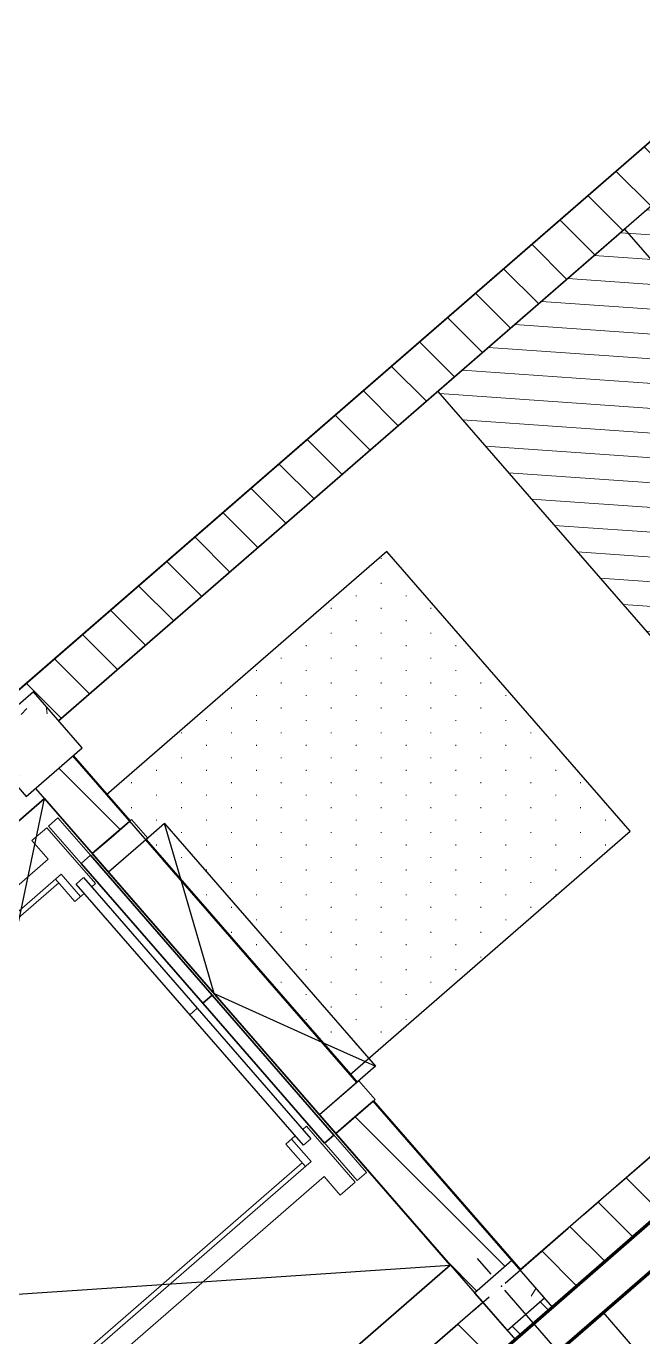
# Model space of a CAD drawing. Header units: millimetres. Extents: x -25371 to 2282244, y -90657 to 147824.
# Drawn here: x 2094679 to 2097171, y 14682 to 19983 of the extents above; entities that cross this region are included whole.
import ezdxf
from ezdxf.enums import TextEntityAlignment as Align

# ---------------------------------------------------------------- set-up
doc = ezdxf.new("R2010")
doc.units = ezdxf.units.MM
doc.linetypes.add('CENTER', pattern=[50.800000000000004, 31.75, -6.35, 6.35, -6.35])
doc.linetypes.add('TA_GL_000.90000', pattern=[2.475, 0.9, -0.225, 0.225, -0.225, 0.9])
for name, color, linetype in [('000 - 0_SYM_DWG_GRIDLINE_MAIN_COLOR_251', 7, 'Continuous'), ('000 - 0_SYM_DWG_SLOPE-SYM_TEXT_COLOR_3', 7, 'Continuous'), ('000 - EXISTING_BUILDING_MAIN_COLOR_1', 7, 'Continuous'), ('000 - EXISTING_BUILDING_MAIN_COLOR_251', 7, 'Continuous'), ('000 - GRID', 7, 'CENTER')]:
    doc.layers.add(name, color=color, linetype=linetype)
doc.styles.add('Arial', font='arial.ttf', dxfattribs={"height": 299.9999999999999})
doc.styles.add('TA', font='', dxfattribs={"height": 4.5})
doc.styles.get('TA').set_extended_font_data('Cordia New')
pattern_1 = [(45, (-24258.21549769182, 8816.585454047003), (-106.0660171779821, 106.0660171779821), [])]
pattern_2 = [(189, (1756.883, -1212.422), (-508.1568357601271, 526.2112914364867), [76.2, -838.2]), (134, (1756.883, -1212.422), (-394.9857903304891, -669.2555941417291), [60.96, -670.56]), (239.451, (1714.537, -1168.571), (-903.1431916824583, -143.037147977798), [64.76, -712.36]), (185.184, (1623.572, -1365.779), (-708.0137765364578, 838.295694866425), [114.3, -1257.3]), (235.636, (1564.571, -1295.921), (-1365.987779526862, -123.9433453811558), [97.14, -1068.54]), (130.184, (1623.572, -1365.779), (-1365.990106338075, -123.9298039677927), [91.44, -1005.84]), (160, (1580.221, -1260.784), (-189.3316865027465, 706.5940881800708), [76.19999999999999, -838.1999999999999]), (105, (1580.221, -1260.784), (-669.9239067066636, -393.8512207368178), [60.96, -670.56]), (210.451, (1564.444, -1201.902), (-859.2526192064863, 312.7493993132413), [64.76, -712.36]), (176.5, (1756.883, -1212.422), (-231.2165680656688, -247.1525555399619), [33.528, -628.904, 33.528, -647.192, -673.1]), (176.5, (1756.883, -1212.422), (-231.2165680656688, -247.1525555399619), [-1343.152, 33.528, -639.572]), (146.5, (1756.883, -1212.422), (-464.6152967204333, -127.078109489336), [33.52799999999999, -354.5839999999999, 33.52799999999999, -613.6639999999999, -256.54]), (146.5, (1756.883, -1212.422), (-464.6152967204333, -127.078109489336), [-1035.304, 33.52799999999999, -223.012]), (106.5, (1927.877, -1361.064), (-394.2929835367988, 373.1167907340136), [33.528, -220.472, 33.528, -1810.512]), (106.5, (1927.877, -1361.064), (-394.2929835367988, 373.1167907340136), [-287.528, -758.952, 33.528, -1018.032]), (96.5, (2004.555, -1427.719), (-513.9040909321227, 311.9667727775323), [33.528, -296.672, 33.528, -492.76, -746.76]), (96.5, (2004.555, -1427.719), (-513.9040909321227, 311.9667727775323), [-856.488, 33.528, -713.232])]
pattern_3 = [(279, (1212.42, -1198.115), (-526.2112914364868, -508.1568357601271), [76.2, -838.2]), (224, (1212.42, -1198.115), (669.255594141729, -394.9857903304893), [60.96, -670.56]), (329.451, (1168.569, -1240.461), (143.0371479777979, -903.1431916824583), [64.76, -712.36]), (275.184, (1365.777, -1331.426), (-838.2956948664255, -708.0137765364575), [114.3, -1257.3]), (325.636, (1295.919, -1390.428), (123.9433453811554, -1365.987779526862), [97.14, -1068.54]), (220.184, (1365.777, -1331.426), (123.9298039677924, -1365.990106338075), [91.43999999999998, -1005.84]), (250, (1260.782, -1374.777), (-706.5940881800709, -189.3316865027467), [76.19999999999999, -838.1999999999999]), (195, (1260.782, -1374.777), (393.8512207368179, -669.9239067066635), [60.96, -670.56]), (300.451, (1201.9, -1390.555), (-312.7493993132414, -859.2526192064861), [64.76, -712.36]), (266.5, (1212.42, -1198.115), (247.1525555399619, -231.2165680656688), [33.528, -628.904, 33.528, -647.192, -673.1]), (266.5, (1212.42, -1198.115), (247.1525555399619, -231.2165680656688), [-1343.152, 33.528, -639.572]), (236.5, (1212.42, -1198.115), (127.0781094893361, -464.6152967204333), [33.528, -354.584, 33.528, -613.664, -256.54]), (236.5, (1212.42, -1198.115), (127.0781094893361, -464.6152967204333), [-1035.304, 33.528, -223.012]), (196.5, (1361.062, -1027.122), (-373.1167907340136, -394.2929835367988), [33.528, -220.472, 33.528, -1810.512]), (196.5, (1361.062, -1027.122), (-373.1167907340136, -394.2929835367988), [-287.528, -758.952, 33.528, -1018.032]), (186.5, (1427.718, -950.444), (-311.9667727775322, -513.9040909321228), [33.52799999999999, -296.672, 33.52799999999999, -492.7599999999999, -746.7599999999999]), (186.5, (1427.718, -950.444), (-311.9667727775322, -513.9040909321228), [-856.4879999999999, 33.52799999999999, -713.2319999999999])]

# ---------------------------------------------------------------- blocks, each defined once
blk = doc.blocks.new('ME_LIFT_CAR_STANDARD - S-2500Wx3300D-5440784-2505-01 EGRESS LEVEL PLAN')
at = {"layer": '000 - EXISTING_BUILDING_MAIN_COLOR_1', "color": 7, "lineweight": 9}
for p, q in [((-850.0000000000105, 2880.000000000029), (-850.0000000000105, 250.0000000000179)), ((-850.0000000000105, 2880.000000000029), (849.9999999999875, 2880.000000000029)), ((849.9999999999874, 2880.000000000029), (849.9999999999874, 250.0000000000179)), ((-770.000000000011, 2800.00000000003), (769.9999999999865, 2800.00000000003)), ((-770.000000000011, 2800.00000000003), (-770.000000000011, 250.0000000000179)), ((-750.0000000000091, 2800.00000000003), (-750.0000000000091, 280.0000000000176)), ((-750.0000000000091, 2780.000000000024), (749.9999999999883, 2780.000000000024)), ((749.9999999999883, 2800.00000000003), (749.9999999999883, 280.0000000000176)), ((769.9999999999865, 2800.00000000003), (769.9999999999865, 250.0000000000179)), ((-650.0000000000084, 280.0000000000179), (-770.000000000011, 280.0000000000179)), ((-650.0000000000084, 280.0000000000179), (-650.0000000000084, 230.0000000000179)), ((649.9999999999873, 280.0000000000179), (649.9999999999873, 230.0000000000179)), ((769.9999999999865, 280.0000000000179), (649.9999999999873, 280.0000000000179)), ((-850.0000000000105, 250.000000000018), (-950.0000000000117, 250.000000000018)), ((-950.0000000000117, 250.000000000018), (-950.0000000000117, 170.000000000018)), ((-650.0000000000084, 250.000000000018), (-770.000000000011, 250.000000000018)), ((-700.0000000000085, 230.0000000000179), (-700.0000000000085, 190.000000000018)), ((769.9999999999865, 250.000000000018), (649.9999999999873, 250.000000000018)), ((699.9999999999873, 230.0000000000179), (699.9999999999873, 190.000000000018)), ((949.9999999999906, 250.000000000018), (849.9999999999874, 250.000000000018)), ((949.9999999999906, 250.000000000018), (949.9999999999906, 170.000000000018)), ((-650.0000000000085, 170.000000000018), (-950.0000000000117, 170.000000000018)), ((-950.0000000000117, 110.0000000000178), (-950.0000000000117, 160.0000000000178)), ((-950.0000000000117, 160.0000000000178), (-650.0000000000084, 160.0000000000178)), ((-650.0000000000085, 190.000000000018), (-650.0000000000085, 170.000000000018)), ((649.9999999999873, 190.000000000018), (649.9999999999873, 170.000000000018)), ((949.9999999999906, 170.000000000018), (649.9999999999873, 170.000000000018)), ((649.9999999999873, 160.0000000000178), (949.9999999999906, 160.0000000000178)), ((949.9999999999906, 160.0000000000178), (949.9999999999906, 110.0000000000178)), ((-650.0000000000084, 110.0000000000178), (-950.0000000000117, 110.0000000000178)), ((949.9999999999906, 110.0000000000178), (649.9999999999873, 110.0000000000178)), ((-750.0000000000088, 100.000000000021), (-750.0000000000088, -110.0000000009663)), ((-650.0000000000125, 100.0000000000209), (-750.0000000000088, 100.0000000000209)), ((-650.0000000000125, -110.0000000009663), (-650.0000000000125, 100.000000000021)), ((649.9999999999868, 100.000000000021), (649.9999999999868, -100.0035112031185)), ((749.9999999999922, 100.0000000000209), (649.9999999999868, 100.0000000000209)), ((749.9999999999922, -100.0035112031185), (749.9999999999922, 100.000000000021)), ((649.9999999999868, -100.0035112031185), (649.9999999999868, -110.0000000009663)), ((749.9999999999922, -110.0000000009663), (749.9999999999922, -100.0035112031185)), ((-750.0000000000088, -110.0000000009663), (-650.0000000000125, -110.0000000009663)), ((649.9999999999868, -110.0000000009663), (749.9999999999922, -110.0000000009663))]:
    blk.add_line(p, q, dxfattribs=at)
at = {"layer": '000 - EXISTING_BUILDING_MAIN_COLOR_1', "color": 7}
for p, q in [((-700.0000000000085, 230.0000000000179), (699.9999999999872, 230.0000000000179)), ((-1.060228569250442e-11, 230.0000000000179), (-1.066706734307167e-11, 190.000000000018)), ((-8.256861860900244e-12, 160.0000000000192), (-750.0000000000082, 160.0000000000192)), ((-750.0000000000082, 160.0000000000192), (-750.0000000000082, 110.0000000000192)), ((-750.0000000000082, 110.0000000000192), (-750.0000000000082, 160.0000000000192)), ((-750.0000000000082, 160.0000000000192), (-8.256861860900244e-12, 160.0000000000192)), ((699.9999999999873, 190.000000000018), (-700.0000000000084, 190.000000000018)), ((-8.256861860900244e-12, 110.0000000000192), (-8.256861860900244e-12, 160.0000000000192)), ((-8.256861860900244e-12, 160.0000000000192), (-8.256861860900244e-12, 110.0000000000192)), ((749.9999999999917, 160.0000000000168), (-8.121503469737945e-12, 160.0000000000168)), ((-8.189182665319095e-12, 160.0000000000168), (-8.189182665319095e-12, 110.0000000000168)), ((-8.189182665319095e-12, 110.0000000000168), (-8.189182665319095e-12, 160.0000000000168)), ((-8.189182665319095e-12, 160.0000000000168), (749.9999999999917, 160.0000000000168)), ((749.9999999999917, 110.0000000000168), (749.9999999999917, 160.0000000000168)), ((749.9999999999917, 160.0000000000168), (749.9999999999917, 110.0000000000168)), ((-750.0000000000082, 110.0000000000192), (-8.256861860900244e-12, 110.0000000000192)), ((-8.256861860900244e-12, 110.0000000000192), (-750.0000000000082, 110.0000000000192)), ((-8.189182665319095e-12, 110.0000000000168), (749.9999999999917, 110.0000000000168)), ((749.9999999999917, 110.0000000000168), (-8.121503469737945e-12, 110.0000000000168)), ((-650.0000000000125, -199.9999999999789), (-650.0000000000125, 100.0000000000208)), ((649.9999999999868, 100.0000000000208), (-650.0000000000125, 100.0000000000208)), ((-1.367511603873715e-11, 100.0000000000208), (-433.3409409401557, -100.0035112031218)), ((-1.807426375151187e-11, 100.0000000000208), (433.3409409401245, -100.0035112031202)), ((649.9999999999868, -100.0035112031194), (649.9999999999868, 100.0000000000208)), ((-433.3409409401557, -100.0035112031218), (-607.7974595482272, -180.5219044068472)), ((433.3409409401245, -100.0035112031202), (649.9999999999868, -199.9999999999789)), ((649.9999999999868, -199.9999999999789), (649.9999999999868, -100.0035112031194)), ((-607.7974595482272, -180.5219044068472), (-650.0000000000125, -199.9999999999789)), ((-607.7974595482282, -199.9999999999789), (-650.0000000000125, -199.9999999999789)), ((649.9999999999868, -199.9999999999789), (-607.7974595482282, -199.9999999999789))]:
    blk.add_line(p, q, dxfattribs=at)
blk = doc.blocks.new('DPA_DR-SG-SW - D4_1100x2150 mm-V82-2505-01 EGRESS LEVEL PLAN')
at = {"layer": '000 - EXISTING_BUILDING_MAIN_COLOR_251', "color": 7, "lineweight": 35}
for p, q in [((-550.0000000000022, -106.3499999999999), (-515.0000000000014, -106.3499999999999)), ((549.999999999997, -106.3499999999999), (-550.0000000000022, -106.3499999999999)), ((-515.0000000000015, -106.3499999999999), (514.9999999999964, -106.3499999999999)), ((549.999999999997, -106.3499999999999), (514.9999999999962, -106.3499999999999))]:
    blk.add_line(p, q, dxfattribs=at)
at = {"layer": '000 - EXISTING_BUILDING_MAIN_COLOR_251', "color": 7}
for p, q in [((471.9999999999955, -106.3499999999984), (514.9999999999968, -106.3499999999984)), ((471.9999999999955, -108.4365301350081), (471.9999999999955, -106.350030978078)), ((514.9999999999968, -106.3500309780779), (514.9999999999968, -108.4365301350081))]:
    blk.add_line(p, q, dxfattribs=at)
blk.add_arc((514.9999999999986, -106.3499999999983), 1030.000000000001, 180.0000017281473, 180.1163994776548, dxfattribs=at)
blk = doc.blocks.new('DPA_Rectangular - 300 x 300mm-V98-2505-01 EGRESS LEVEL PLAN')
at = {"layer": '000 - EXISTING_BUILDING_MAIN_COLOR_1', "lineweight": 9}
h = blk.add_hatch(dxfattribs=at)
h.set_pattern_fill('FP_22', style=0, pattern_type=2)
h.set_pattern_definition(pattern_2)
h.paths.add_polyline_path([(149.9999999999962, 150.0000000000005), (-150.000000000007, 150.0000000000005), (-150.0000000000092, -149.9999999999919), (150.0000000000027, -149.9999999999919), (149.9999999999962, 102.0900103876725)])
h = blk.add_hatch(dxfattribs=at)
h.set_pattern_fill('FP_22', style=0, pattern_type=2)
h.set_pattern_definition(pattern_2)
h.paths.add_polyline_path([(149.9999999999962, 150.0000000000005), (-150.000000000007, 150.0000000000005), (-150.0000000000092, -149.9999999999919), (150.0000000000027, -149.9999999999919), (149.9999999999962, 102.0900103876725)])
at = {"layer": '000 - EXISTING_BUILDING_MAIN_COLOR_1', "color": 7}
for p, q in [((150.000000000001, 150.0000000000045), (-149.9999999999993, 150.0000000000045)), ((-149.9999999999993, 150.0000000000045), (-149.9999999999993, -149.9999999999944)), ((150.000000000001, -149.9999999999944), (150.000000000001, 150.0000000000045)), ((-149.9999999999993, -149.9999999999944), (150.000000000001, -149.9999999999944))]:
    blk.add_line(p, q, dxfattribs=at)
blk = doc.blocks.new('DPA_Rectangular - 200X200-4065764-2505-01 EGRESS LEVEL PLAN')
at = {"layer": '000 - EXISTING_BUILDING_MAIN_COLOR_1', "lineweight": 9}
h = blk.add_hatch(dxfattribs=at)
h.set_pattern_fill('FP_23', style=0, pattern_type=2)
h.set_pattern_definition(pattern_3)
h.paths.add_polyline_path([(-100.0000000000033, 100.0000000000016), (-99.99992202922115, -100.0000677789542), (100.0000000000033, -99.99999999999405), (99.99999999999459, 100.0000000000081)])
h = blk.add_hatch(dxfattribs=at)
h.set_pattern_fill('FP_23', style=0, pattern_type=2)
h.set_pattern_definition(pattern_3)
h.paths.add_polyline_path([(-100.0000000000033, 100.0000000000016), (-99.99992202922115, -100.0000677789542), (100.0000000000033, -99.99999999999405), (99.99999999999459, 100.0000000000081)])
at = {"layer": '000 - EXISTING_BUILDING_MAIN_COLOR_1', "color": 7}
for p, q in [((100.000000000001, 100.0000000000045), (-99.99999999999923, 100.0000000000045)), ((-99.99999999999923, 100.0000000000045), (-99.99999999999923, -99.99999999999434)), ((100.000000000001, -99.99999999999434), (100.000000000001, 100.0000000000045)), ((-99.99999999999923, -99.99999999999434), (100.000000000001, -99.99999999999434))]:
    blk.add_line(p, q, dxfattribs=at)
blk = doc.blocks.new('System Panel - DPA-AR_Facade_Solid Panel 150mm-5074408-2505-01 EGRESS LEVEL PLAN')
at = {"layer": '000 - EXISTING_BUILDING_MAIN_COLOR_1', "color": 7, "lineweight": 70}
for p, q in [((750.0000001524014, -50), (-750.0000001523987, -49.99999999999946)), ((-750.0000001523987, -49.99999999999946), (-750.0000001523993, -200)), ((750.0000001524012, -200), (750.0000001524014, -50)), ((-750.0000001523993, -200), (750.0000001524012, -200))]:
    blk.add_line(p, q, dxfattribs=at)
blk = doc.blocks.new('A$C4b8f3cd2')
at = {"layer": '000 - EXISTING_BUILDING_MAIN_COLOR_251', "lineweight": 9}
h = blk.add_hatch(dxfattribs=at)
h.set_pattern_fill('FP_3', style=0, pattern_type=2)
h.set_pattern_definition(pattern_1)
h.paths.add_polyline_path([(-21068.72241753002, 3092.625683004738), (-20917.78070048324, 3223.834782213558), (-22623.65088311903, 5186.214349045037), (-22774.59197426308, 5055.003260322021), (-21068.72563588904, 3092.629385303292)])
h.paths.add_polyline_path([(-23627.4687119507, 6036.125714611622), (-23476.52762080671, 6167.336803334648), (-24263.68460156926, 7072.857325527428), (-24376.89021370217, 6974.449188253957), (-24508.10201950028, 7125.391104298511), (-24394.89640736737, 7223.799241571991), (-26559.89162709255, 9714.341344128388), (-26710.83374775178, 9583.129773712526), (-23741.52877123206, 6167.336803334648)])
h = blk.add_hatch(dxfattribs=at)
h.set_pattern_fill('FP_3', style=0, pattern_type=2)
h.set_pattern_definition(pattern_1)
h.paths.add_polyline_path([(-24414.63058953919, 6941.642599947429), (-24414.62682453677, 6941.645872803801), (-24443.14883184881, 6974.449188253957)])
h.paths.add_polyline_path([(-24225.9482976576, 7105.661097364353), (-23580.67360108509, 7666.588066702865), (-23711.88517150079, 7817.530187361898), (-24357.16022230365, 7256.602910096617), (-24243.95128088194, 7126.371057189044)])
h.paths.add_polyline_path([(-22448.6076961417, 8650.674844819898), (-22184.45898498903, 8880.29509304811), (-22315.67055540474, 9031.23721370714), (-22579.81698332907, 8801.614338916926), (-22514.21348135016, 8726.145905150148)])
h.paths.add_polyline_path([(-21958.04580400028, 9077.112448671443), (-21924.08183365955, 9106.636784665177), (-22055.29539726768, 9257.577172673946), (-22089.25509118725, 9228.051942767957), (-21968.94286622026, 9089.648124261803)])
h = blk.add_hatch(dxfattribs=at)
h.set_pattern_fill('FP_3', style=0, pattern_type=2)
h.set_pattern_definition(pattern_1)
h.paths.add_polyline_path([(-19399.67625620897, 5897.789744012784), (-19248.73454477929, 6029.001785192943), (-21924.08183365955, 9106.636784665177), (-21958.04580400028, 9077.112448671443), (-21925.24291139649, 9039.376918506789), (-22042.22100286908, 8937.689735238522), (-19401.37589882768, 5899.744959184947)])
h = blk.add_hatch(dxfattribs=at)
h.set_pattern_fill('FP_47', style=0, pattern_type=2)
h.set_pattern_definition([(0, (-24258.21549769182, 8816.585454047003), (50.403, 100.806), [3.353, -97.45299999999999])])
h.paths.add_polyline_path([(-22489.26275432046, 6627.812605066814), (-21357.19684937771, 7611.899383184575), (-22341.28362749552, 8743.965288127312), (-23473.34953243821, 7759.878551055842), (-22586.37984507886, 6739.533389940145)])
h = blk.add_hatch(dxfattribs=at)
h.set_pattern_fill('FP_46', style=0, pattern_type=2)
h.set_pattern_definition([(86.00000000000001, (-24258.21549769182, 8816.585454047003), (-99.75640502598242, 6.975647374412524), [])])
h.paths.add_polyline_path([(-21586.96074434055, 3993.6404313314), (-20304.1704081847, 5109.187536914502), (-20828.80162416201, 5712.705992922522), (-20828.80161848536, 5712.708501325769), (-19923.26024840336, 6499.883604881978), (-20710.53108319198, 7405.535101222998), (-22899.0788033756, 5503.059592989462), (-21587.17414986208, 3993.885926301264)])
h = blk.add_hatch(dxfattribs=at)
h.set_pattern_fill('FP_3', style=0, pattern_type=2)
h.set_pattern_definition(pattern_1)
h.paths.add_polyline_path([(-19923.26024840336, 6499.883604881978), (-19923.26024840336, 6500.104227159885), (-20053.00968987064, 6649.143263274176)])
at = {"layer": '000 - EXISTING_BUILDING_MAIN_COLOR_1', "color": 7}
for p, q in [((-24482.70777415112, 12049.99923250283), (-19248.73454477929, 6029.001785192941)), ((-24522.17242571176, 11485.69804239142), (-24243.95315285417, 7355.012004256479)), ((-24522.17087218992, 11485.69939284312), (-22357.17963858595, 8995.154031842825)), ((-22357.17963858595, 8995.154031842823), (-24522.16826722049, 11485.69639615914)), ((-24522.16826722049, 11485.69639615914), (-22357.17963858595, 8995.154031842821)), ((-24243.95537216094, 7355.010075048609), (-26408.94660576491, 9845.5554360489)), ((-26408.94637627329, 9845.555635542278), (-22357.183181923, 8995.150951676642)), ((-24243.95356411499, 7355.011646754045), (-26408.94351887261, 9845.547692658089)), ((-26408.94351887261, 9845.547692658087), (-24243.95356411499, 7355.011646754047)), ((-27086.45739959134, 9786.599058802425), (-24153.87546150683, 6413.049445643021)), ((-24048.70854648255, 6292.068749114162), (-27086.45739959134, 9786.599058802425)), ((-24394.89640736737, 7223.799241571994), (-26559.89162709255, 9714.341344128386)), ((-26710.83374775178, 9583.129773712526), (-24020.96039247623, 6488.7844463779)), ((-19248.73454477906, 6029.001785193128), (-21924.08183365955, 9106.636784665672)), ((-22315.66827217577, 9031.234587144401), (-24243.95128088194, 7355.009020194864)), ((-22315.67055540474, 9031.237213707138), (-22579.81926655804, 8801.616965479661)), ((-22315.66827217577, 9031.2345871444), (-22357.17735535698, 8995.151405280085)), ((-22357.17735535698, 8995.151405280085), (-24243.95285698224, 7355.007650116065)), ((-24243.95128088194, 7355.009020194864), (-22357.17735535704, 8995.151405280085)), ((-22042.22100286913, 8937.689735238508), (-20054.36281663942, 6650.920479764156)), ((-19923.15101080481, 6499.978563677654), (-22042.22100286908, 8937.68973523852)), ((-22448.60769614234, 8650.67484482063), (-22184.45898498903, 8880.295093048107)), ((-22184.45670176006, 8880.29246648537), (-22448.60541291337, 8650.672218257894)), ((-22183.08781726315, 8878.717740047416), (-22339.91476332198, 8742.390585068839)), ((-23711.88517150079, 7817.530187361899), (-22579.81926655804, 8801.616965479663)), ((-22579.81698332907, 8801.614338916925), (-23711.88288827182, 7817.527560799159)), ((-23711.88288827182, 7817.527560799159), (-22579.81698332907, 8801.614338916925)), ((-22579.81926655804, 8801.616965479661), (-22514.21348135022, 8726.145905150146)), ((-22448.6076961417, 8650.674844819903), (-22579.81926655804, 8801.616965479661)), ((-22448.60541291337, 8650.672218257894), (-22226.20088935847, 8844.004912112887)), ((-22448.60541291337, 8650.672218257896), (-22226.20088935847, 8844.004912112887)), ((-22226.20088935847, 8844.004912112887), (-22448.60541291337, 8650.672218257896)), ((-22339.91476334026, 8742.390585089803), (-22224.75924445363, 8842.493435170181)), ((-22224.75924445363, 8842.493435170181), (-22339.91476334026, 8742.390585089803)), ((-22339.91476334026, 8742.390585089803), (-22224.75924445363, 8842.493435170181)), ((-22224.75924445363, 8842.493435170181), (-22339.91476334026, 8742.390585089803)), ((-22224.7592441311, 8842.493435413753), (-22226.20329394861, 8844.007433178314)), ((-22226.20088935847, 8844.004912112887), (-22224.7592441311, 8842.493435413755)), ((-22226.20088935847, 8844.004912112887), (-22224.7592441311, 8842.493435413748)), ((-22224.7592441311, 8842.493435413748), (-22226.20088935847, 8844.004912112887)), ((-22341.28362749552, 8743.965288127312), (-23473.34953243821, 7759.878510009547)), ((-22514.21348135022, 8726.145905150146), (-22448.60769614234, 8650.67484482063)), ((-22447.23652843473, 8649.097491840903), (-22339.91476334026, 8742.390585089803)), ((-22339.91476334026, 8742.390585089803), (-22447.23652843473, 8649.097491840903)), ((-22339.91476332198, 8742.390585068839), (-22447.23652841646, 8649.097491819939)), ((-22447.23652843473, 8649.097491840903), (-22339.91476334026, 8742.390585089803)), ((-22339.91476334026, 8742.390585089803), (-22447.23652843473, 8649.097491840903)), ((-21357.19684937771, 7611.899383184575), (-22341.28362749552, 8743.965288127312)), ((-22734.5326570046, 8667.12247924083), (-23564.71432062925, 7945.458841954469)), ((-23564.71432062925, 7945.458841954469), (-22734.5326570046, 8667.12247924083)), ((-22524.07875647186, 8585.069059612775), (-23505.20254075556, 7732.193851910713)), ((-23505.20025752659, 7732.191225347982), (-22524.07647324289, 8585.066433050037)), ((-22524.07647324289, 8585.066433050037), (-23505.20025752659, 7732.191225347981)), ((-23505.20025752659, 7732.191225347975), (-22524.07647324289, 8585.066433050035)), ((-22524.07647324289, 8585.066433050033), (-23505.20025752659, 7732.191225347974)), ((-23505.20025752659, 7732.191225347979), (-22524.07647324289, 8585.066433050039)), ((-22524.07647324289, 8585.066433050039), (-23505.20025752659, 7732.191225347979)), ((-23471.98066828295, 7758.303806972043), (-22522.7075887642, 8583.49170663305)), ((-22522.7075887642, 8583.49170663305), (-23471.98066828295, 7758.303806972043)), ((-22522.70758874598, 8583.491706612085), (-23471.98066826473, 7758.303806951079)), ((-23471.98066828295, 7758.303806972043), (-22522.7075887642, 8583.49170663305)), ((-22522.7075887642, 8583.49170663305), (-23471.98066828295, 7758.303806972043)), ((-22603.3210865889, 8516.1803585818), (-23433.50275021355, 7794.516721295438)), ((-23433.50275021355, 7794.516721295438), (-22603.3210865889, 8516.1803585818)), ((-23711.88517150079, 7817.530187361899), (-24546.52615179087, 7091.990137447335)), ((-23646.27938629291, 7742.059127032384), (-23711.88517150079, 7817.530187361899)), ((-23711.88517150079, 7817.530187361898), (-23580.67360108445, 7666.58806670214)), ((-23580.67360108509, 7666.588066702869), (-23646.27938629291, 7742.059127032384)), ((-23503.83137304796, 7730.616498930989), (-23471.98066828295, 7758.303806972043)), ((-23471.98066828295, 7758.303806972043), (-23503.83137304796, 7730.616498930989)), ((-23471.98066826473, 7758.303806951079), (-23503.83137302968, 7730.616498910025)), ((-23503.83137304796, 7730.616498930989), (-23471.98066828295, 7758.303806972043)), ((-23471.98066828295, 7758.303806972043), (-23503.83137304796, 7730.616498930989)), ((-23473.34953243821, 7759.878510009547), (-22489.26275432046, 6627.812605066812)), ((-24415.31458137516, 6941.048016788304), (-23580.67360108509, 7666.588066702869)), ((-23579.3024333592, 7665.010713702176), (-24262.31353369192, 7071.280092357199)), ((-24112.73947508365, 7204.067104150126), (-23580.67131785612, 7666.585440140132)), ((-23580.67131785612, 7666.585440140132), (-24112.73947508365, 7204.067104150125)), ((-24112.50120162545, 7204.274231454957), (-23580.67131785612, 7666.585440140128)), ((-23580.67131785612, 7666.585440140128), (-24112.50120162545, 7204.274231454957)), ((-24111.20507817768, 7202.636255038035), (-23579.30243337742, 7665.01071372314)), ((-23579.30243337742, 7665.01071372314), (-24111.20507817768, 7202.636255038035)), ((-24111.20507817768, 7202.636255038035), (-23579.30243337742, 7665.01071372314)), ((-23579.30243337742, 7665.01071372314), (-24111.20507817768, 7202.636255038035)), ((-22489.26275432046, 6627.812605066812), (-21357.19684937771, 7611.899383184575)), ((-20710.53108319198, 7405.535101222998), (-22899.0788033756, 5503.059592989464)), ((-19923.26024840336, 6499.883604955642), (-20710.53108319198, 7405.535101222998)), ((-24263.6824206445, 7072.854816660476), (-24112.73947508365, 7204.067104150125)), ((-24112.73947508365, 7204.067104150125), (-24263.60436189175, 7072.922671885315)), ((-24111.20507785905, 7202.636255278187), (-24112.50120162545, 7204.274231454957)), ((-24112.50120162545, 7204.274231454957), (-24111.20507785905, 7202.636255278187)), ((-24546.52615179087, 7091.990137447335), (-24480.92036658298, 7016.51907711782)), ((-23476.52762080671, 6167.336803334652), (-24263.68460156926, 7072.85732552744)), ((-24228.15441005898, 7100.974071985516), (-24263.66084195388, 7072.877979446016)), ((-24480.92036658298, 7016.51907711782), (-24415.31458137516, 6941.048016788304)), ((-24619.6848762639, 6948.884576631005), (-24435.98867768195, 6737.565607708361)), ((-24414.62599963514, 6941.646589877582), (-23935.50210944912, 6390.477603462736)), ((-24435.98867768195, 6737.565607708361), (-25266.16420582565, 6015.907303897426)), ((-24435.98867768195, 6737.565607708361), (-24252.29247909994, 6526.246638785718)), ((-20054.47205420141, 6650.825521000201), (-20960.01431290689, 5863.649644975399))]:
    blk.add_line(p, q, dxfattribs=at)
for name, p, rotation in [('ME_LIFT_CAR_STANDARD - S-2500Wx3300D-5440784-2505-01 EGRESS LEVEL PLAN', (-23080.24643382157, 8234.10251609127), 40.9999106516646), ('DPA_Rectangular - 300 x 300mm-V98-2505-01 EGRESS LEVEL PLAN', (-22136.85817970254, 9054.174831189284), 220.9999106516643), ('System Panel - DPA-AR_Facade_Solid Panel 150mm-5074408-2505-01 EGRESS LEVEL PLAN', (-24475.27264574746, 7087.616316324065), 310.9999106516644), ('DPA_Rectangular - 200X200-4065764-2505-01 EGRESS LEVEL PLAN', (-24367.02515857894, 7115.526049175291), 130.9999999999993)]:
    blk.add_blockref(name, p, dxfattribs=dict(at, rotation=rotation))
at = {"layer": '000 - EXISTING_BUILDING_MAIN_COLOR_251', "color": 7, "rotation": 40.99991065166478}
blk.add_blockref('DPA_DR-SG-SW - D4_1100x2150 mm-V82-2505-01 EGRESS LEVEL PLAN', (-23088.18367096974, 8235.612012599058), dxfattribs=at)
blk = doc.blocks.new('*U330')
at = {"layer": '000 - 0_SYM_DWG_GRIDLINE_MAIN_COLOR_251', "color": 7, "linetype": 'ByBlock', "ltscale": 5}
blk.add_line((2.000000000000002, 0), (-362.7075321066233, 2.063250264905166e-13), dxfattribs=at)
at = {"color": 7, "style": 'TA', "flags": 1}
blk.add_attdef('LOCATION', (5.999999999999999, -6.000000000000001), '', height=4.5, rotation=270, dxfattribs=at)
at = {"layer": '000 - 0_SYM_DWG_SLOPE-SYM_TEXT_COLOR_3', "color": 7, "style": 'Arial'}
blk.add_attdef('GRID-HEAD', text='', height=4.000000000000002, rotation=270.0000000000003, dxfattribs=at).set_placement((21.73607246799649, -9.050693130819698e-14), align=Align.MIDDLE_CENTER)
blk = doc.blocks.new('*U327')
at = {"layer": '000 - 0_SYM_DWG_GRIDLINE_MAIN_COLOR_251', "color": 7, "linetype": 'ByBlock', "ltscale": 5}
blk.add_line((2, 0), (-83.52528720269515, 1.740034451938945e-14), dxfattribs=at)
at = {"layer": '000 - 0_SYM_DWG_GRIDLINE_MAIN_COLOR_251', "color": 7}
blk.add_point((-81.52528720269527, 5.516876247869619e-14), dxfattribs=at)
at = {"color": 7, "style": 'TA', "flags": 1}
blk.add_attdef('LOCATION', (5.999999999999999, -6.000000000000001), '', height=4.5, rotation=270, dxfattribs=at)
at = {"layer": '000 - 0_SYM_DWG_SLOPE-SYM_TEXT_COLOR_3', "color": 7, "style": 'Arial'}
blk.add_attdef('GRID-HEAD', text='', height=4.000000000000001, rotation=138.9523681659959, dxfattribs=at).set_placement((21.73607246799648, -8.26538305183264e-14), align=Align.MIDDLE_CENTER)
blk = doc.blocks.new('C-1-VS01_REV00_20260615-121114_LOPF_DIMS')
at = {"layer": '000 - GRID', "color": 7, "linetype": 'TA_GL_000.90000', "xscale": 75, "yscale": 75, "zscale": 75}
for name, p, rotation in [('*U330', (-30805.43464450678, 14598.27990286892), 131.0000000000055), ('*U327', (-28943.89050842426, 3136.930540327026), 221.0000000000055)]:
    blk.add_blockref(name, p, dxfattribs=dict(at, rotation=rotation))

msp = doc.modelspace()

# ---------------------------------------------------------------- block references
at = {"color": 7, "rotation": 89.99999999999999}
for name in ['C-1-VS01_REV00_20260615-121114_LOPF_DIMS', 'A$C4b8f3cd2']:
    msp.add_blockref(name, (2103748.229357314, 39215.79320159532), dxfattribs=at)

doc.saveas('drawing.dxf')
